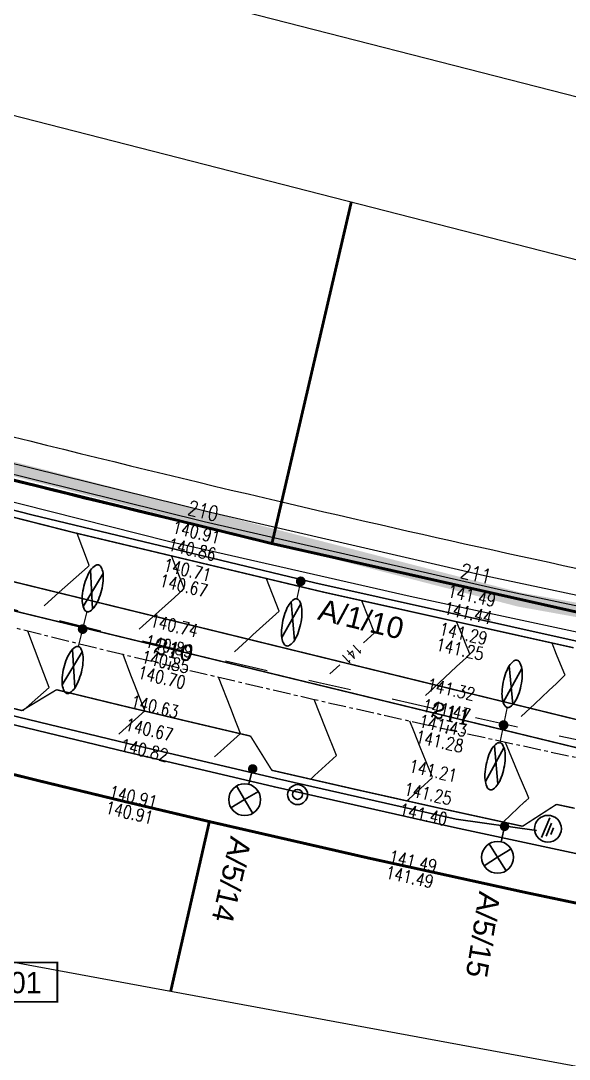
# Model space of a CAD drawing. Header units: millimetres. Extents: x 229784 to 231786, y 726884 to 727329.
# Drawn here: x 231265.9 to 231304.4, y 726985.6 to 727058.5 of the extents above; entities that cross this region are included whole.
import ezdxf
from ezdxf.enums import TextEntityAlignment as Align

# ---------------------------------------------------------------- set-up
doc = ezdxf.new("R2010")
doc.units = ezdxf.units.MM
for name, pattern in [('2480-axa-500-15.11.16$0$CENTER', [2, 1.25, -0.25, 0.25, -0.25]), ('2480-GEOMET-12.8.14$0$D1-3', [6, 3, -3]), ('DESPLANW500-12.8.14$0$CENTER', [2, 1.25, -0.25, 0.25, -0.25])]:
    doc.linetypes.add(name, pattern=pattern)
for name, color, linetype in [('2480-axa-500-15.11.16$0$IDAN_AXIS', 7, 'Continuous'), ('2480-axa-500-15.11.16$0$IDAN_PTNUM', 7, 'Continuous'), ('2480-DIKUR-9.1.17$0$LOTLINE-', 253, 'Continuous'), ('2480-DIKUR-9.1.17$0$WALL_BTM1', 8, 'Continuous'), ('2480-DIKUR-9.1.17$0$WALL_BTM2', 8, 'Continuous'), ('2480-DIKUR-9.1.17$0$WALL_TOP', 8, 'Continuous'), ('2480-gova-15.11.16$0$D-CONT-PRINCIPAL', 254, 'Continuous'), ('2480-gova-15.11.16$0$D-CONT-SECONDARY', 254, 'Continuous'), ('2480-gova-15.11.16$0$SEC-ELEV', 254, 'Continuous'), ('2480-gova-15.11.16$0$SEC-NAME', 8, 'Continuous'), ('2480-PLAN-12.8.14$0$plan_makif1 v1$0$pcell', 8, 'Continuous'), ('2480B-TABA_500-9.1.17$0$scellno', 8, 'Continuous'), ('AOI', 7, 'Continuous'), ('DESPLANW500-12.8.14$0$IDAN_AXIS', 8, 'DESPLANW500-12.8.14$0$CENTER'), ('M1200', 2, 'Continuous')]:
    doc.layers.add(name, color=color, linetype=linetype)
for name, color, linetype, true_color in [('2480-axa-500-15.11.16$0$IDAN_POINTS', 7, 'Continuous', 0xa8a8a8), ('2480-axa-500-15.11.16$0$IDAN_PTELEV', 7, 'Continuous', 0xa8a8a8), ('2480-DIKUR-9.1.17$0$YKIR', 7, 'Continuous', 0x878787), ('2480-GEOMET-12.8.14$0$ZEVA', 7, 'Continuous', 0x919191), ('2480B-TABA_500-9.1.17$0$pcell', 7, 'Continuous', 0x527dff)]:
    doc.layers.add(name, color=color, linetype=linetype, true_color=true_color)
for name, color, linetype, lineweight in [('2480-GEOMET-12.8.14$0$EVENSOFA_15', 13, 'Continuous', 30), ('2480-GEOMET-12.8.14$0$Midraha', 13, 'Continuous', 30), ('TEURA', 1, 'Continuous', 30), ('TEURA-10-500', 1, 'Continuous', 30), ('TEURA-4-500B', 1, 'Continuous', 30), ('TEURA-500', 1, 'Continuous', 30), ('TEURA-PIRUK', 190, 'Continuous', 30), ('TXT-TEURA-500', 12, 'Continuous', 35)]:
    doc.layers.add(name, color=color, linetype=linetype, lineweight=lineweight)
doc.styles.add('2480-axa-500-15.11.16$0$Standard', font='romanc9.shx')
doc.styles.add('2480-gova-15.11.16$0$secname', font='romans.shx', dxfattribs={"width": 0.8})
doc.styles.add('2480B-TABA_500-9.1.17$0$mvt-nos', font='mvt-nos')
doc.styles.get("Standard").update_dxf_attribs({"font": 'arial.ttf'})
doc.linetypes.add('V_LINE', pattern='A,1,-0.3,["V",Standard,S=0.1,R=0,X=-0.1,Y=-0.05],-0.2', length=1.5)

# ---------------------------------------------------------------- blocks, each defined once
blk = doc.blocks.new('pe-2')
for p, q in [((-0.2663664813626383, 2.612866908311844), (0.2002428060368402, 1.088034683198202)), ((0.2663664814281219, 2.612866908311844), (-0.2002428059713566, 1.088034683198202)), ((-0.2663664813626383, -2.259358229930513), (0.2002428060368402, -0.7345260048168711)), ((0.2663664814281219, -2.259358229930513), (-0.2002428059713566, -0.7345260048168711))]:
    blk.add_line(p, q)
for points in [[(3.274180926382542e-11, 0.9197248866548762, 0.2117595064418249), (0.1182286987786938, 0.9721477386192419, 0.09455421729680624), (0.2638318446552148, 1.210948135296348, 0.05124279213204638), (0.3417372697404062, 1.507864784274716, 0.03856946082473863), (0.3731145729398122, 1.914023251796607, 0.03856946085214061), (0.3417372697040264, 2.320181719318498, 0.05124279214183172), (0.2638318446661287, 2.617098368296865, 0.09455421724215093), (0.1182286987968837, 2.855898764973972, 0.2117595062268801), (3.274180926382542e-11, 2.90832161688013, 0.2117595063221871), (-0.1182286986768304, 2.855898764973972, 0.09455421733179012), (-0.263831844615197, 2.617098368296865, 0.05124279214410905), (-0.3417372697003884, 2.320181719202083, 0.03856946082749416), (-0.3731145728597767, 1.914023251796607, 0.03856946084387401), (-0.3417372696712846, 1.507864784100093, 0.05124279210564371), (-0.263831844615197, 1.210948135296348, 0.09455421731429862), (-0.1182286986950203, 0.9721477386192419, 0.211759506382006)], [(3.274180926382542e-11, -0.5662162082735449, -0.2117595064418249), (0.1182286987786938, -0.6186390602379106, -0.09455421729680624), (0.2638318446552148, -0.8574394569150172, -0.05124279213204638), (0.3417372697404062, -1.154356105893385, -0.03856946082473863), (0.3731145729398122, -1.560514573415276, -0.03856946085214061), (0.3417372697040264, -1.966673040937167, -0.05124279214183172), (0.2638318446661287, -2.263589689915534, -0.09455421724215093), (0.1182286987968837, -2.502390086592641, -0.2117595062268801), (3.274180926382542e-11, -2.554812938498799, -0.2117595063221871), (-0.1182286986768304, -2.502390086592641, -0.09455421733179012), (-0.263831844615197, -2.263589689915534, -0.05124279214410905), (-0.3417372697003884, -1.966673040820751, -0.03856946082749416), (-0.3731145728597767, -1.560514573415276, -0.03856946084387401), (-0.3417372696712846, -1.154356105718762, -0.05124279210564371), (-0.263831844615197, -0.8574394569150172, -0.09455421731429862), (-0.1182286986950203, -0.6186390602379106, -0.211759506382006)]]:
    blk.add_lwpolyline(points, format="xyb", close=True)
at = {"const_width": 0.05}
for points in [[(2.546585164964199e-11, 0.9267543391906656), (2.546585164964199e-11, 0.1767543391906656)], [(2.546585164964199e-11, -0.5732456608093344), (2.546585164964199e-11, 0.1767543391906656)]]:
    blk.add_lwpolyline(points, dxfattribs=at)
at = {"const_width": 0.2}
blk.add_lwpolyline([(-0.09999999997452846, 0.1767543391906656, 1), (0.1000000000254602, 0.1767543391906656, 1)], format="xyb", close=True, dxfattribs=at)
blk = doc.blocks.new('AM1')
for p, q in [((-31.87006157114632, 0), (-43.18377006363113, 11.31370849247907)), ((-31.87006157114632, 0), (-20.55635305613504, 11.31370851501123)), ((-31.87006157114632, 0), (-43.18377007378257, -11.31370850264358)), ((-31.87006157114632, 0), (-20.5563530786614, -11.31370849248344)), ((-15.87006157108812, 0), (1.047748607905305, 0))]:
    blk.add_line(p, q)
at = {"const_width": 4.727793625875877}
blk.add_lwpolyline([(-2.364329524895147, 0.02310283996847639, 1), (2.363464100980729, 0.02310283996847639, 1)], format="xyb", close=True, dxfattribs=at)
blk.add_circle((-31.87006157114632, 0), 16)
blk = doc.blocks.new('53')
for p, q in [((-14.54067666011849, 5.763867802988329), (15.45932333988151, 5.763867802988329)), ((-10.35449258187043, 0.7524673756603306), (9.645507418129569, 0.7524673756603306)), ((-5.354492581870431, -4.258933051667896), (4.645507418129569, -4.258933051667896))]:
    blk.add_line(p, q)
blk.add_circle((0.3544925818704314, 2.491928913209904), 18.85066435358067)
blk = doc.blocks.new('71')
for centre, radius in [((0, 10), 10), ((-0.1177270485286499, 10.23113100109634), 5)]:
    blk.add_circle(centre, radius)
blk = doc.blocks.new('pes3')
for p, q in [((-0.2663664813626383, 2.612866908311844), (0.2002428060368402, 1.088034683198202)), ((0.2663664814281219, 2.612866908311844), (-0.2002428059713566, 1.088034683198202))]:
    blk.add_line(p, q)
blk.add_lwpolyline([(3.274180926382542e-11, 0.9197248866548762, 0.2117595064418249), (0.1182286987786938, 0.9721477386192419, 0.09455421729680624), (0.2638318446552148, 1.210948135296348, 0.05124279213204638), (0.3417372697404062, 1.507864784274716, 0.03856946082473863), (0.3731145729398122, 1.914023251796607, 0.03856946085214061), (0.3417372697040264, 2.320181719318498, 0.05124279214183172), (0.2638318446661287, 2.617098368296865, 0.09455421724215093), (0.1182286987968837, 2.855898764973972, 0.2117595062268801), (3.274180926382542e-11, 2.90832161688013, 0.2117595063221871), (-0.1182286986768304, 2.855898764973972, 0.09455421733179012), (-0.263831844615197, 2.617098368296865, 0.05124279214410905), (-0.3417372697003884, 2.320181719202083, 0.03856946082749416), (-0.3731145728597767, 1.914023251796607, 0.03856946084387401), (-0.3417372696712846, 1.507864784100093, 0.05124279210564371), (-0.263831844615197, 1.210948135296348, 0.09455421731429862), (-0.1182286986950203, 0.9721477386192419, 0.211759506382006)], format="xyb", close=True)
at = {"const_width": 0.05}
blk.add_lwpolyline([(2.546585164964199e-11, 0.9267543391906656), (2.546585164964199e-11, 0.1767543391906656)], dxfattribs=at)
at = {"const_width": 0.2}
blk.add_lwpolyline([(-0.09999999997452846, 0.1767543391906656, 1), (0.1000000000254602, 0.1767543391906656, 1)], format="xyb", close=True, dxfattribs=at)
blk = doc.blocks.new('2480B-TABA_500-9.1.17$0$cellno')
at = {"layer": '2480B-TABA_500-9.1.17$0$scellno', "const_width": 0.25}
blk.add_lwpolyline([(-6.676967218098525, -2.80029061729465), (-6.676967218098525, 2.726955216529404), (6.67696721809898, 2.726955216529404), (6.67696721809898, -2.80029061729465)], close=True, dxfattribs=at)
at = {"layer": '2480B-TABA_500-9.1.17$0$scellno', "style": '2480B-TABA_500-9.1.17$0$mvt-nos'}
blk.add_attdef('NUM', text='', height=3, dxfattribs=at).set_placement((0, -1.627368912485508), align=Align.CENTER)
at = {"layer": '2480B-TABA_500-9.1.17$0$scellno', "style": '2480B-TABA_500-9.1.17$0$mvt-nos', "flags": 1}
for tag, p in [('CODE', (0, -6.044519096260501)), ('AREA', (0, -9.18301568535071))]:
    blk.add_attdef(tag, text='', height=2.5, dxfattribs=at).set_placement(p, align=Align.CENTER)
blk = doc.blocks.new('2480-axa-500-15.11.16$0$IDAN_POINT')
at = {"layer": '2480-axa-500-15.11.16$0$IDAN_POINTS', "color": 0, "linetype": 'ByBlock'}
for p, q in [((-0.5, 0), (0.5, 0)), ((0, -0.5), (0, 0.5))]:
    blk.add_line(p, q, dxfattribs=at)
at = {"layer": '2480-axa-500-15.11.16$0$IDAN_PTELEV', "style": '2480-axa-500-15.11.16$0$Standard'}
blk.add_attdef('IDAN_PTELEV', text='', height=1.8, dxfattribs=at).set_placement((0, -1), align=Align.TOP_CENTER)
at = {"layer": '2480-axa-500-15.11.16$0$IDAN_PTNUM', "style": '2480-axa-500-15.11.16$0$Standard'}
blk.add_attdef('IDAN_PTNUM', text='', height=1.8, dxfattribs=at).set_placement((0, 1), align=Align.CENTER)

msp = doc.modelspace()

# ---------------------------------------------------------------- linework, layer by layer
at = {"layer": '2480-axa-500-15.11.16$0$IDAN_AXIS', "linetype": '2480-axa-500-15.11.16$0$CENTER'}
msp.add_lwpolyline([(229872.0680052556, 726960.3870601023, -0.07147719878368394), (229947.042, 727060.962), (229947.732, 727061.655, -0.298102820105516), (230708.48, 727222.267), (231119.383, 727062.249, 0.1113742151746733), (231641.537, 726983.585), (231643.691, 726983.741, -0.08419839352679226), (231668.658, 726981.345), (231692.584, 726974.885)], format="xyb", dxfattribs=at)
at = {"layer": '2480-DIKUR-9.1.17$0$LOTLINE-', "flags": 128}
for points in [[(231245.77, 727031.28), (231246.55, 727034.17), (231246.55, 727034.17, 0.00817), (231284.18, 727024.71)], [(231284.18, 727024.71), (231283.5, 727021.78), (231283.5, 727021.78, -0.008172), (231245.77, 727031.28)], [(231283.46, 727021.79), (231284.18, 727024.71), (231284.18, 727024.71, 0.013666), (231347.68, 727011.65)], [(231347.68, 727011.65), (231347.15, 727008.69), (231347.15, 727008.69, -0.013672), (231283.46, 727021.79)]]:
    msp.add_lwpolyline(points, format="xyb", dxfattribs=at)
at = {"layer": '2480-DIKUR-9.1.17$0$WALL_BTM1', "flags": 128}
msp.add_lwpolyline([(231257.602, 727026.665), (231276.228, 727021.945), (231293.205, 727018.088), (231315.136, 727013.387), (231334.835, 727009.503), (231341.799, 727008.19)], dxfattribs=at)
at = {"layer": '2480-DIKUR-9.1.17$0$WALL_BTM2', "flags": 128}
msp.add_lwpolyline([(231258.248, 727029.168), (231279.193, 727023.99), (231298.412, 727019.545), (231319.149, 727015.1540000001), (231339.355, 727011.2509999999), (231342.259, 727010.728)], dxfattribs=at)
at = {"layer": '2480-DIKUR-9.1.17$0$WALL_TOP', "flags": 128}
for points in [[(231257.965, 727028.071), (231278.646, 727022.938), (231299.311, 727018.196), (231319.79, 727013.873), (231339.15, 727010.141), (231342.057, 727009.6140000001)], [(231258.065, 727028.458), (231278.739, 727023.327), (231299.397, 727018.587), (231319.869, 727014.265), (231339.223, 727010.5340000001), (231342.128, 727010.0079999999)]]:
    msp.add_lwpolyline(points, dxfattribs=at)
at = {"layer": '2480-DIKUR-9.1.17$0$YKIR', "color": 252, "true_color": 0x8c8c8c, "const_width": 1}
msp.add_lwpolyline([(231069.1298335955, 727096.671316832, 0.17135186993751), (231077.335380919, 727089.3554189219), (231130.9870029817, 727068.5594236345, 0.07487042998370136), (231476.4000000619, 726993.0059995672, 2.104038569283508)], format="xyb", dxfattribs=at)
at = {"layer": '2480-GEOMET-12.8.14$0$EVENSOFA_15', "color": 251, "true_color": 0x696969, "const_width": 0.1}
for points in [[(231075.7352770944, 727081.313426247), (231120.2102031873, 727064.0734405044, 0.1097918235839496), (231634.0207466259, 726985.0232541634)], [(231640.1938418131, 726983.4460764206, -0.1110754348299002), (231119.4844341176, 727062.2097722782), (231079.0355655487, 727078.4852698046)], [(231252.1514346498, 727026.9932743332, 0.0113207104856175), (231304.6717429809, 727014.4694108781, 0.0113207104856175)], [(231248.4829089476, 727014.5159014995, 0.003739110266119171), (231265.954090714, 727010.0628972898)], [(231268.3756242155, 727011.5267356619, 0.002908187094893955), (231281.9920014901, 727008.2723064512)], [(231283.4898979279, 727005.8716912093, 0.003739082030105015), (231301.0863124633, 727001.9432404839)], [(231303.4629822094, 727003.478847558, 0.0002715242517249143), (231304.7413924231, 727003.2064069585)]]:
    msp.add_lwpolyline(points, format="xyb", dxfattribs=at)
for points in [[(231265.954090714, 727010.0628972898), (231268.3756242155, 727011.5267356619)], [(231283.4898979279, 727005.8716912093), (231281.99200149, 727008.2723064513)], [(231303.4629822094, 727003.478847558), (231301.0863124633, 727001.9432404839)]]:
    msp.add_lwpolyline(points, dxfattribs=at)
at = {"layer": '2480-GEOMET-12.8.14$0$Midraha'}
for points in [[(230918.299875333, 727151.2886800646), (230985.0146080283, 727125.3079497862), (231043.1737744655, 727102.6589871134, 0.1594998478143423), (231052.4922172647, 727102.1457058684, -0.2979724115152556), (231069.1298085299, 727096.6712514709, -0.02675012478626365), (231070.1240002337, 727095.279000029, 0.159495977194286), (231077.335380493, 727089.3554190872), (231107.7164301358, 727077.5600293342), (231138.1110000462, 727065.8039999068, 0.01559171528002602), (231208.3689409241, 727041.9975896206, 0.01634339475826016), (231283.4960097685, 727021.7849975709, 0.01366550693817666), (231347.1550630087, 727008.6927478992, 0.01369144221455416), (231411.5766391047, 726999.07904426, 0.01368054716934852), (231476.4000000489, 726993.005999568, 0.00644997880318474), (231528.4755102747, 726990.7054324694), (231568.6210379113, 726990.5120668673), (231568.6212702724, 726990.5120657483), (231572.533803548, 726990.5409808708), (231592.0650084817, 726990.9900657395), (231600.8577717159, 726991.315084476), (231605.7399456396, 726991.4955508389), (231625.2471784519, 726992.5114601958, 0.003407457618247843), (231647.4780060825, 726993.9500966787, 0.003407457618247843)], [(231312.3979275736, 726994.9694500434, -0.007033183247356111), (231279.1040003399, 727002.2720002547), (231279.1032857196, 727002.272167581), (231279.1025713451, 727002.2723348504), (231279.099464795, 727002.2730622527, -0.003816730861651599), (231261.1107752445, 727006.6302403162), (231258.0906447912, 727007.3903405598), (231253.1645165486, 727008.6478758116, -0.005137600850492819), (231229.1027506298, 727015.108419226), (231229.1015449336, 727015.1087562724), (231229.0991621715, 727015.1094181777), (231229.0983465245, 727015.1096506075, -0.001147237539744732), (231223.7395673336, 727016.62181859), (231220.7472152006, 727017.4777794004, -0.0102508096231519), (231173.2283415491, 727032.1976220624)]]:
    msp.add_lwpolyline(points, format="xyb", dxfattribs=at)
at = {"layer": '2480-GEOMET-12.8.14$0$ZEVA', "linetype": '2480-GEOMET-12.8.14$0$D1-3'}
msp.add_arc((231554.9458759131, 728180.4107080272), 1198.750000000083, 248.7225487811028, 274.1358568807506, dxfattribs=at)
at = {"layer": '2480-gova-15.11.16$0$D-CONT-PRINCIPAL', "flags": 128}
for points in [[(231289.924, 727014.81), (231290.688, 727015.516), (231289.797, 727017.7559999999)], [(231287.57, 727012.6379999999), (231288.272, 727013.2829999999)], [(231286.22, 727005.252), (231286.493, 727005.503), (231286.493, 727005.503), (231288.026, 727006.91), (231288.026, 727006.91), (231287.254, 727008.832), (231287.255, 727008.832), (231286.453, 727010.837)]]:
    msp.add_lwpolyline(points, dxfattribs=at)
at = {"layer": '2480-gova-15.11.16$0$D-CONT-SECONDARY', "flags": 128}
for points in [[(231267.499, 727017.415), (231268.569, 727018.3670000001), (231270.555, 727020.1379999999), (231270.67, 727020.2390000001), (231270.615, 727020.38), (231269.816, 727022.485)], [(231274.175, 727015.777), (231274.428, 727016.005), (231274.905, 727016.432), (231276.654, 727018.0109999999), (231277.333, 727018.625), (231277.004, 727019.475), (231276.462, 727020.875)], [(231280.87, 727014.193), (231281.714, 727014.96), (231281.953, 727015.177), (231282.166, 727015.372), (231284.001, 727017.0440000001), (231283.12, 727019.2990000001)], [(231266.019, 727010.053), (231266.66, 727010.62), (231267.856, 727011.68), (231267.288, 727013.167), (231266.352, 727015.6329999999)], [(231294.274, 727011.115), (231294.826, 727011.63), (231296.459, 727013.155), (231296.883, 727013.55), (231297.143, 727013.7940000001), (231297.383, 727014.0179999999), (231297.259, 727014.32), (231297.126, 727014.6479999999), (231296.907, 727015.181), (231296.473, 727016.2490000001)], [(231300.993, 727009.645), (231301.942, 727010.537), (231302.929, 727011.4670000001), (231303.465, 727011.974), (231304.037, 727012.5140000001), (231304.076, 727012.551), (231304.056, 727012.6009999999), (231303.755, 727013.328), (231303.476, 727014.01), (231303.157, 727014.788)], [(231272.739, 727008.4079999999), (231273.038, 727008.6740000001), (231274.574, 727010.042), (231273.828, 727011.96), (231273.598, 727012.555), (231273.045, 727013.988), (231273.042, 727013.995)], [(231279.473, 727006.815), (231279.895, 727007.196), (231280.136, 727007.415), (231280.351, 727007.609), (231281.294, 727008.462), (231280.826, 727009.6429999999), (231280.72, 727009.911), (231280.602, 727010.213), (231279.744, 727012.397)], [(231292.966, 727003.725), (231293.093, 727003.8409999999), (231294.733, 727005.353), (231294.771, 727005.3890000001), (231294.75, 727005.437), (231293.908, 727007.503), (231293.471, 727008.574), (231293.17, 727009.315)], [(231299.717, 727002.2420000001), (231300.258, 727002.747), (231301.248, 727003.675), (231301.315, 727003.738), (231301.516, 727003.925), (231301.375, 727004.2629999999), (231300.856, 727005.516), (231299.899, 727007.833)]]:
    msp.add_lwpolyline(points, dxfattribs=at)
at = {"layer": '2480-PLAN-12.8.14$0$plan_makif1 v1$0$pcell', "const_width": 0.2}
for points in [[(230918.299875333, 727151.2886800646), (230985.0146080283, 727125.3079497862), (231043.1737744655, 727102.6589871134, 0.1594998478143423), (231052.4922172647, 727102.1457058684, -0.2979724115152556), (231069.1298085299, 727096.6712514709, -0.02675012478626365), (231070.1240002337, 727095.279000029, 0.159495977194286), (231077.335380493, 727089.3554190872), (231107.7164301358, 727077.5600293342), (231138.1110000462, 727065.8039999068, 0.01559171528002602), (231208.3689409241, 727041.9975896206, 0.01634339475826016), (231283.4960097685, 727021.7849975709, 0.01366550693817666), (231347.1550630087, 727008.6927478992, 0.01369144221455416), (231411.5766391047, 726999.07904426, 0.01368054716934852), (231476.4000000489, 726993.005999568, 0.00644997880318474), (231528.4755102747, 726990.7054324694)], [(231289.0663859353, 727045.7592925592), (231283.4960007878, 727021.784999675, -0.01634339719755794), (231208.3689209917, 727041.9975956886), (231215.7192588175, 727064.5559368903)], [(231351.1010090752, 727030.9426298011), (231347.1550724504, 727008.6927462248, -0.01366551089389558), (231283.4960007878, 727021.784999675), (231289.0663859353, 727045.7592925592)], [(231312.3979275736, 726994.9694500434, -0.007033183247356111), (231279.1040003399, 727002.2720002547), (231279.1032857196, 727002.272167581), (231279.1025713451, 727002.2723348504), (231279.099464795, 727002.2730622527, -0.003816730861651599), (231261.1107752445, 727006.6302403162), (231258.0906447912, 727007.3903405598), (231253.1645165486, 727008.6478758116, -0.005137600850492819), (231229.1027506298, 727015.108419226), (231229.1015449336, 727015.1087562724), (231229.0991621715, 727015.1094181777), (231229.0983465245, 727015.1096506075, -0.001147237539744732), (231223.7395673336, 727016.62181859), (231220.7472152006, 727017.4777794004, -0.0102508096231519), (231173.2283415491, 727032.1976220624)], [(231254.457789262, 726994.4023827303), (231258.0906447912, 727007.3903405598), (231261.1107753095, 727006.6302402999, 0.003816730571930017), (231279.0994634923, 727002.2730625577), (231279.1025713451, 727002.2723348504), (231279.1031311691, 727002.2722037687), (231279.1032857196, 727002.272167581), (231279.1040005466, 727002.2720002063), (231276.3881214859, 726990.3522599734)], [(231276.3881214859, 726990.3522599734), (231279.1040005466, 727002.2720002063, 0.007033183203119751), (231312.3979275715, 726994.9694500437), (231339.5620000116, 726989.7340002105), (231337.6067048565, 726979.0463310381)]]:
    msp.add_lwpolyline(points, format="xyb", dxfattribs=at)
at = {"layer": '2480B-TABA_500-9.1.17$0$pcell'}
for points in [[(230918.299875333, 727151.2886800646), (230985.0146080283, 727125.3079497862), (231043.1737744655, 727102.6589871134, 0.1594998478143423), (231052.4922172647, 727102.1457058684, -0.2979724115152556), (231069.1298085299, 727096.6712514709, -0.02675012478626365), (231070.1240002337, 727095.279000029, 0.159495977194286), (231077.335380493, 727089.3554190872), (231107.7164301358, 727077.5600293342), (231138.1110000462, 727065.8039999068, 0.01559171528002602), (231208.3689409241, 727041.9975896206, 0.01634339475826016), (231283.4960097685, 727021.7849975709, 0.01366550693817666), (231347.1550630087, 727008.6927478992, 0.01369144221455416), (231411.5766391047, 726999.07904426, 0.01368054716934852), (231476.4000000489, 726993.005999568, 0.00644997880318474), (231528.4755102747, 726990.7054324694)], [(231289.0663859353, 727045.7592925592), (231283.4960007878, 727021.784999675, -0.01634339719755794), (231208.3689209917, 727041.9975956886), (231215.7192588175, 727064.5559368903)], [(231351.1010090752, 727030.9426298011), (231347.1550724504, 727008.6927462248, -0.01366551089389558), (231283.4960007878, 727021.784999675), (231289.0663859353, 727045.7592925592)], [(231312.3979275736, 726994.9694500434, -0.007033183247356111), (231279.1040003399, 727002.2720002547), (231279.1032857196, 727002.272167581), (231279.1025713451, 727002.2723348504), (231279.099464795, 727002.2730622527, -0.003816730861651599), (231261.1107752445, 727006.6302403162), (231258.0906447912, 727007.3903405598), (231253.1645165486, 727008.6478758116, -0.005137600850492819), (231229.1027506298, 727015.108419226), (231229.1015449336, 727015.1087562724), (231229.0991621715, 727015.1094181777), (231229.0983465245, 727015.1096506075, -0.001147237539744732), (231223.7395673336, 727016.62181859), (231220.7472152006, 727017.4777794004, -0.0102508096231519), (231173.2283415491, 727032.1976220624)], [(231254.457789262, 726994.4023827303), (231258.0906447912, 727007.3903405598), (231261.1107753095, 727006.6302402999, 0.003816730571930017), (231279.0994634923, 727002.2730625577), (231279.1025713451, 727002.2723348504), (231279.1031311691, 727002.2722037687), (231279.1032857196, 727002.272167581), (231279.1040005466, 727002.2720002063), (231276.3881214859, 726990.3522599734)], [(231276.3881214859, 726990.3522599734), (231279.1040005466, 727002.2720002063, 0.007033183203119751), (231312.3979275715, 726994.9694500437), (231339.5620000116, 726989.7340002105), (231337.6067048565, 726979.0463310381)]]:
    msp.add_lwpolyline(points, format="xyb", dxfattribs=at)
at = {"layer": 'AOI'}
msp.add_lwpolyline([(230532.0072369363, 727329.2736190408), (230658.6963862717, 727290.1075881472), (230802.1140858228, 727247.1058594544), (231039.3449599347, 727142.8841741645), (231187.7891434081, 727083.1622155088), (231342.5158464986, 727043.5104537997), (231491.1557440037, 727020.2627574819), (231588.2477286768, 727014.0630099712), (231687.2760784011, 727034.423396546), (231786.2981644028, 727045.1226161012), (231769.9926218519, 726916.0534842107), (231752.4191214599, 726884.1191798236), (231607.3104983045, 726915.5421516382), (231478.3760052692, 726941.7710714287), (231215.0446813207, 726990.4034485773), (230932.5473033691, 727078.7645377779), (230673.6088187429, 727191.9021836115), (230570.4600039606, 727223.2882563508), (230463.9190408849, 727225.5299900816)], dxfattribs=at)
at = {"layer": 'DESPLANW500-12.8.14$0$IDAN_AXIS', "linetype": 'DESPLANW500-12.8.14$0$CENTER'}
msp.add_lwpolyline([(229872.0680052556, 726960.3870601023, -0.07147719878368394), (229947.042, 727060.962), (229947.732, 727061.655, -0.298102820105516), (230708.48, 727222.267), (231119.383, 727062.249, 0.1113742151746733), (231641.537, 726983.585), (231643.691, 726983.741, -0.08419839352679226), (231668.658, 726981.345), (231692.584, 726974.885)], format="xyb", dxfattribs=at)
at = {"layer": 'M1200'}
msp.add_lwpolyline([(230530.709381574, 727318.0667167427), (230655.465948122, 727279.4981450438), (230798.2767262691, 727236.6783929804), (231035.0438369337, 727132.6604510195), (231184.3279166444, 727072.600585905), (231340.2773010543, 727032.6354880533), (231489.9429964426, 727009.2273540733), (231589.0248165987, 727002.9005468714), (231688.9923654234, 727023.4540342786), (231773.5363538902, 727032.5889124781), (231759.2552774494, 726919.5447661139), (231746.6879268842, 726896.7075629762), (231609.5895683221, 726926.3959285829), (231480.4886246574, 726952.6587091355), (231217.7167741816, 727001.1877619834), (230936.4342964044, 727089.1688480014), (230677.4562218015, 727202.3237918306), (230572.223830218, 727234.3438543368), (230463.6876245376, 727236.6275700671)], dxfattribs=at)
at = {"layer": 'TEURA', "color": 6, "linetype": 'V_LINE', "ltscale": 5, "flags": 128}
for points in [[(231704.5958898765, 726992.7595510263, -0.03717979913442061), (231699.8925486336, 726992.9042037174, -0.04895875229959294), (231694.181031458, 726994.1289442296, -0.02692681299887717), (231690.7223516419, 726995.4753495832, 0.03015069787078078), (231688.7463314717, 726996.1546659041, 0.03091331386377905), (231686.6506849352, 726996.5992187426, 0.1015669124775307), (231680.1201127261, 726996.2162244677, 0.06759743608865242), (231676.138888531, 726994.584806708, -0.02609171813790224), (231671.868312274, 726992.0726431836, -0.02366829493799689), (231669.4557472561, 726991.0276783275, -0.04623753895543405), (231664.5120491277, 726989.6647729716, -0.04789576384536384), (231659.1447735538, 726989.2338797981, -0.01492667856791155), (231654.4591654108, 726989.595090331), (231651.0221827314, 726989.7945675974, 0.01011048343311162), (231647.8282068104, 726989.8692872477, 0.007400122623725132), (231645.489861354, 726989.8420896869, 0.0004924962029113489), (231639.0430868925, 726989.3760104665, 0.001460076240902055), (231633.9527011301, 726989.0285137283), (231631.6906337154, 726990.882304992), (231626.8898897186, 726990.6097439084), (231613.5277383618, 726989.8511109849), (231607.538721476, 726989.5715144072), (231597.8819444002, 726989.1938447455), (231593.9812529957, 726989.0412914876), (231581.2633404502, 726988.6935534667), (231567.9745305083, 726988.4803088884), (231559.4544705949, 726988.4192367799), (231553.4568048562, 726988.4116387186), (231547.9163439818, 726988.4239638279), (231543.2686606164, 726988.4629218242), (231543.0954708044, 726988.4643735427), (231532.7032078648, 726988.62057568), (231525.0189846562, 726988.7838156117), (231516.8781791091, 726989.0124263136), (231511.8145108294, 726989.1869822799), (231505.870004148, 726989.4213897791), (231499.8788231328, 726989.6833610632), (231490.1656872848, 726990.1644777076), (231480.4770849897, 726990.7391607461), (231467.2951921187, 726991.6240365928), (231457.1484679847, 726992.4293719212), (231443.8353402487, 726993.6180377114), (231434.1279982296, 726994.5494154094), (231410.3790393604, 726997.2097958219), (231398.3283439472, 726998.7459767131), (231392.8964666332, 726999.4771853841), (231386.6017026487, 727000.3580701193), (231370.1457051003, 727002.8231999293), (231350.8097006673, 727006.0230001241), (231331.7524878192, 727009.486852564), (231322.8825289845, 727011.2184276469), (231304.7767067476, 727014.9582849229), (231286.5059003551, 727019.0305208806), (231266.6489351862, 727023.8013429628), (231252.2776905484, 727027.4770773697), (231236.2275761416, 727031.7492026277), (231213.1778228886, 727038.3956951761), (231190.2445663716, 727045.5728641261), (231178.8633459919, 727049.293600573), (231159.5203124772, 727055.8681549666), (231141.860861859, 727062.2697622462), (231131.7936691565, 727066.0486549777), (231120.557475192, 727070.369016881), (231108.8143997358, 727074.9503625745), (231106.226838563, 727073.811597371), (231095.2379677984, 727078.0909977491), (231087.5933923619, 727081.0680278476), (231083.4294632354, 727082.6895884481, -0.02769875475965326), (231080.148502496, 727084.1452902019, -0.06015783812023866), (231074.2659284406, 727088.1693563157, -0.0509342531115159), (231069.8546398233, 727092.9988449208, 0.009410122371890562), (231067.9733013656, 727095.7155829314, 0.1136329580328329), (231062.9576216491, 727099.733290613, 0.1268979412720108), (231055.7786044034, 727101.1641185674), (231054.7874275216, 727101.0718744335, 0.03563837609615777), (231052.6853402021, 727100.6455817044, -0.01669644342583109), (231050.3216161179, 727100.135378338, -0.0324811791414608), (231046.4236179449, 727099.7242080724, -0.02246669216103227), (231044.1039195737, 727099.725884022, -0.03652713083721502), (231040.1937612672, 727100.1448734764, -0.04727113983847363), (231035.0161739271, 727101.5471457737), (231029.4682142582, 727103.7022240814), (231021.9730146288, 727106.6225980311), (231011.6336101962, 727110.6490764816), (231010.0804226001, 727111.2539349542), (231008.944278026, 727113.8426889624), (230992.4733323143, 727120.2569760003), (230979.3832760453, 727125.3546418975), (230969.3521020891, 727129.261086021), (230958.4321182047, 727133.5136597535), (230941.9676405768, 727139.9254279229), (230932.6543109991, 727143.556902577), (230927.787302342, 727145.4476828264), (230914.2637838771, 727150.718422273), (230904.9051503033, 727154.364392543), (230891.6484243532, 727159.5212605734), (230874.207968276, 727166.3131044618), (230870.4172340695, 727167.7893316142), (230854.2734215192, 727174.0819173618), (230841.8046615665, 727178.9319372327), (230835.1876091036, 727181.5088186869), (230829.2543801892, 727183.8193984183), (230823.6959370041, 727185.9840251919), (230821.1064997083, 727184.8461260354), (230810.1174795145, 727189.1255846056), (230800.198547019, 727192.9837978237), (230796.4807074573, 727194.4615641377, -0.01109728922328062), (230794.5772222292, 727195.4331518738, -0.03035302665402778), (230791.7061676136, 727197.2166826465, -0.04653739170278318), (230787.4908503618, 727200.820281665, -0.03870209870083395), (230784.6771416624, 727204.1963235595, 0.06704237180266578), (230781.7204911135, 727208.0027156691, 0.1297952543240175), (230775.6035397997, 727211.6252051913, 0.1135447986948493), (230769.0834041032, 727211.9794025936, 0.03976272189944601), (230766.6195490533, 727211.3485645697, -0.06412184725739165), (230760.5111432661, 727210.4418270448), (230759.560968221, 727210.4309597583, -0.04224153091057567), (230755.3798564985, 727210.875336546, -0.05310699969149425), (230749.9905768823, 727212.5407837526, 0.002432562106145369), (230741.1695238013, 727215.9760084933, -0.004076943223626484), (230736.7835543321, 727217.7006906783, 0.001119030736292368), (230722.5687883501, 727223.2204277363), (230721.4312333989, 727225.8090817488), (230711.7295589412, 727229.5836026625), (230705.0770479041, 727232.1160912216, 0.01148156550321417), (230695.8993909218, 727235.4829125213, -2.702453564980781e-06), (230688.5019453032, 727238.0365583509, 0.0002619992430194046), (230677.2573930495, 727241.9182511192, 0.003643449847290189), (230670.1617022935, 727244.3660588476), (230667.5840176871, 727243.0043524981), (230656.6835827669, 727246.3784763799), (230654.5857346785, 727246.9835196135), (230653.2330356484, 727249.4887817802), (230651.4709764738, 727250.0180936112, 0.007923647225845508), (230645.6335027718, 727251.7662552828, 0.00625900165898223), (230628.2667811668, 727256.4347048929, 0.006224904964921767), (230617.8062859741, 727258.9684160327, 0.000212556957358582), (230605.1015601735, 727261.8480882734), (230602.6302324262, 727260.3693101518), (230586.6296475842, 727263.8015765949), (230581.9881255952, 727264.55682817), (230580.3833229377, 727266.8937802168), (230570.482862353, 727268.6040198748, -0.002225791602424779), (230566.0940846564, 727269.3184626187), (230556.366038701, 727270.8000319574, 0.005207909978003035), (230547.0325040127, 727272.0717721867, 0.003820036556343442), (230539.1846061397, 727273.0706539935, 0.004325763546632735), (230526.3507657512, 727274.5004184355), (230524.1616794344, 727272.7087514359), (230520.223518066, 727273.0913374735, -0.02838898970567799), (230517.5541546657, 727273.504626634, -0.04867554190715608), (230512.144305426, 727275.1540972259, -0.05548787764822179), (230506.5059809929, 727278.2412400249, -0.02379165393975475), (230503.8324762739, 727280.3502190551, 0.0863338665579406), (230499.5302696493, 727283.3377500792, 0.07972433327995343), (230495.0985833624, 727284.5660287623, 0.09902843094864369), (230489.3352663701, 727284.0472895792, 0.08339994675096063), (230485.0357280011, 727281.9353006548, -0.007360583932750882), (230484.0461662015, 727281.2617585248, -0.007360583932750882)], [(231069.2243533566, 727074.245251155, -0.02155116086026237), (231078.8245001098, 727070.9521424387), (231107.7864186938, 727059.6825295192), (231127.5132835453, 727052.0557302181), (231143.0789015695, 727046.2814481446), (231163.7982315292, 727038.9699061698), (231180.3573026225, 727033.4290218399), (231204.684197325, 727025.76775764), (231220.6270959875, 727021.0511771432), (231228.4956292066, 727018.8110346906), (231237.3313106715, 727016.3640800444), (231244.3842536634, 727014.4625768348), (231256.8216509116, 727011.2205981058), (231264.9066665379, 727009.1887728345), (231273.2331502065, 727007.1581751519), (231283.669975877, 727004.7011543112), (231296.2991324833, 727001.8584470545), (231308.1082071186, 726999.3286881445), (231316.5977822533, 726998.2225685485)]]:
    msp.add_lwpolyline(points, format="xyb", dxfattribs=at)
at = {"layer": 'TEURA', "linetype": 'V_LINE', "ltscale": 5, "flags": 128}
msp.add_lwpolyline([(231069.3944025604, 727074.8206495112, -0.02154960331928586), (231079.0427646105, 727071.5110352268), (231108.0033907256, 727060.2419252306), (231127.725816781, 727052.6168420564), (231143.2830876225, 727046.8456564861), (231163.9932724472, 727039.5373416931), (231180.5426289895, 727033.9997079804), (231204.8594327511, 727026.3416217184), (231220.7943515305, 727021.6274020072), (231228.6578443538, 727019.3886945366), (231237.4894737138, 727016.9428620809), (231244.5380198747, 727015.0425442754), (231256.9704430917, 727011.8018620962), (231265.0508655187, 727009.7711911303), (231273.3729771587, 727007.741659664), (231283.8046042631, 727005.2858626612), (231296.4278556482, 727002.4444846158), (231302.0637479681, 727001.6452902602), (231302.0637479681, 727001.6452902602)], format="xyb", dxfattribs=at)

# ---------------------------------------------------------------- block references
at = {"layer": '2480-axa-500-15.11.16$0$IDAN_AXIS', "linetype": '2480-axa-500-15.11.16$0$CENTER', "xscale": 0.6, "yscale": 0.6, "zscale": 0.6}
for p, rotation, values in [((231276.327458373, 727013.21872657), 346.5793523884626, {'IDAN_PTNUM': '210'}), ((231295.81908593, 727008.7390841733), 347.5342820459722, {'IDAN_PTNUM': '211'})]:
    msp.add_blockref('2480-axa-500-15.11.16$0$IDAN_POINT', p, dxfattribs=dict(at, rotation=rotation)).add_auto_attribs(values)
at = {"layer": '2480B-TABA_500-9.1.17$0$scellno'}
ref = msp.add_blockref('2480B-TABA_500-9.1.17$0$cellno', (231265.0986528928, 726991.0201811809), dxfattribs=dict(at, xscale=0.5, yscale=0.5, zscale=0.5))
ref.add_attrib('CELLNO', '7001', dxfattribs={"height": 1.5, "style": '2480B-TABA_500-9.1.17$0$mvt-nos'}).set_placement((231265.0986528928, 726990.2248305748), align=Align.CENTER)
at = {"layer": 'TEURA-10-500', "xscale": -1.699999999999999, "yscale": 1.7, "zscale": 1.700000000000001, "rotation": 167.6826719462346}
msp.add_blockref('pes3', (231285.5792661258, 727019.4288661737, 8), dxfattribs=at)
at = {"layer": 'TEURA-4-500B'}
for p, xscale, yscale, zscale, rotation in [((231282.1462835281, 727005.968679217), 0.07000000000000003, 0.07000000000000003, 0.07000000000000003, 75.30182212706), ((231299.8217087499, 727001.9401473624), 0.06999999999999999, 0.06999999999999999, 0.06999999999999999, 77.32515133033642)]:
    msp.add_blockref('AM1', p, dxfattribs=dict(at, xscale=xscale, yscale=yscale, zscale=zscale, rotation=rotation))
at = {"layer": 'TEURA-500', "ltscale": 0.5, "xscale": 0.07, "yscale": 0.07, "zscale": 0.07, "rotation": 339.5045407075165}
msp.add_blockref('71', (231285.0506222515, 727003.5094931927), dxfattribs=at)
at = {"layer": 'TEURA-500', "linetype": 'Continuous', "xscale": 0.05000000000000002, "yscale": 0.05000000000000002, "zscale": 0.03999999998885665, "rotation": 67.12664579291672}
msp.add_blockref('53', (231302.9747778545, 727001.7032775733), dxfattribs=at)
at = {"layer": 'TEURA-PIRUK', "xscale": 1.7, "yscale": 1.7, "zscale": 1.7}
for p, rotation in [((231270.138518487, 727015.4885451313), 346.1520932564802), ((231299.6938279496, 727008.751656285), 348.3326357411677)]:
    msp.add_blockref('pe-2', p, dxfattribs=dict(at, rotation=rotation))

# ---------------------------------------------------------------- texts
at = {"layer": '2480-gova-15.11.16$0$D-CONT-PRINCIPAL', "style": '2480-gova-15.11.16$0$secname', "width": 0.8}
msp.add_text('141', height=0.75, rotation=222.738, dxfattribs=at).set_placement((231289.098, 727014.047, 141), align=Align.MIDDLE)
at = {"layer": '2480-gova-15.11.16$0$SEC-ELEV', "style": '2480-gova-15.11.16$0$secname', "width": 0.8}
for s, rotation, p in [('140.91', 346.579, (231278.191, 727022.582)), ('140.86', 346.579, (231277.903, 727021.3759999999)), ('140.71', 346.579, (231277.559, 727019.931)), ('140.67', 346.579, (231277.297, 727018.837)), ('141.49', 347.534, (231297.526, 727018.132)), ('141.44', 347.534, (231297.258, 727016.921)), ('140.74', 346.579, (231276.626, 727016.026)), ('141.29', 347.534, (231296.938, 727015.4709999999)), ('140.89', 346.579, (231276.282, 727014.582)), ('141.25', 347.534, (231296.695, 727014.373)), ('140.85', 346.579, (231276.021, 727013.4870000001)), ('140.70', 346.579, (231275.76, 727012.3929999999)), ('141.32', 347.534, (231296.071, 727011.551)), ('140.63', 346.579, (231275.269, 727010.3359999999)), ('141.47', 347.534, (231295.751, 727010.1009999999)), ('140.67', 346.579, (231274.886, 727008.7309999999)), ('141.43', 347.534, (231295.508, 727009.002)), ('141.28', 347.534, (231295.265, 727007.9040000001)), ('140.82', 346.579, (231274.542, 727007.286)), ('141.21', 347.534, (231294.809, 727005.839)), ('140.91', 346.579, (231273.758, 727004.003)), ('141.25', 347.534, (231294.452, 727004.228)), ('140.91', 346.579, (231273.497, 727002.9090000001)), ('141.40', 347.534, (231294.132, 727002.7779999999)), ('141.49', 347.534, (231293.403, 726999.4820000001)), ('141.49', 347.534, (231293.161, 726998.3840000001))]:
    msp.add_text(s, height=0.9, rotation=rotation, dxfattribs=at).set_placement(p, align=Align.MIDDLE)
at = {"layer": '2480-gova-15.11.16$0$SEC-NAME', "style": '2480-gova-15.11.16$0$secname', "width": 0.8}
for s, rotation, p in [('210', 346.579, (231278.6737790776, 727024.0864115229)), ('211', 347.534, (231297.8135891324, 727019.6717505412))]:
    msp.add_text(s, height=1.05, rotation=rotation, dxfattribs=at).set_placement(p, align=Align.MIDDLE)
at = {"layer": 'TXT-TEURA-500'}
for s, height, rotation, p in [('A/1/10', 1.499999999999996, 346.3132196258866, (231286.6381713235, 727016.4717333846, -214.238116844983)), ('A/5/14', 1.499999999999998, 257.1671918817417, (231280.6051927088, 727001.306423101, -214.238116844983)), ('A/5/15', 1.499999999999998, 260.8566872999651, (231298.0560541413, 726997.4372283656, -214.238116844983))]:
    msp.add_text(s, height=height, rotation=rotation, dxfattribs=at).set_placement(p)

doc.saveas('drawing.dxf')
